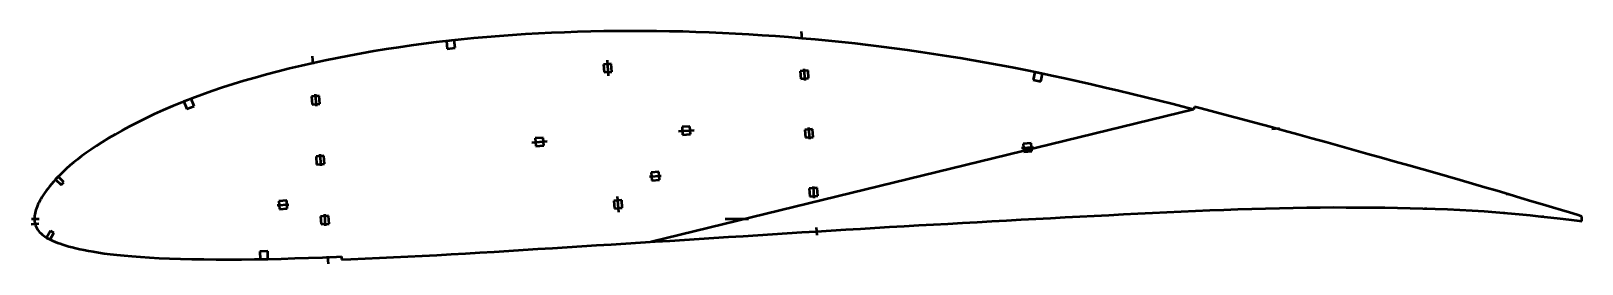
# Model space of a CAD drawing. Header units: metres. Extents: x -297 to 495, y -23 to 96.
import ezdxf

# ---------------------------------------------------------------- set-up
doc = ezdxf.new("R2010")
doc.units = ezdxf.units.M
for name, color, linetype, lineweight in [('FoilLayer', 1, 'Continuous', 50), ('StringerLayer', 1, 'Continuous', 50), ('SubLayer', 1, 'Continuous', 50)]:
    doc.layers.add(name, color=color, linetype=linetype, lineweight=lineweight)

msp = doc.modelspace()

# ---------------------------------------------------------------- linework, layer by layer
at = {"layer": 'FoilLayer'}
for p, q in [((-24.71, 95.21), (-31.38, 94.93)), ((-18.02, 95.44), (-24.71, 95.21)), ((-11.31, 95.62), (-18.02, 95.44)), ((-4.6, 95.76), (-11.31, 95.62)), ((2.11, 95.85), (-4.6, 95.76)), ((8.83, 95.9), (2.11, 95.85)), ((15.55, 95.89), (8.83, 95.9)), ((22.27, 95.84), (15.55, 95.89)), ((28.99, 95.73), (22.27, 95.84)), ((35.72, 95.58), (28.99, 95.73)), ((42.46, 95.38), (35.72, 95.58)), ((49.2, 95.14), (42.46, 95.38)), ((55.94, 94.84), (49.2, 95.14)), ((-109.48, 87.56), (-115.83, 86.58)), ((-103.11, 88.49), (-109.48, 87.56)), ((-96.72, 89.35), (-103.11, 88.49)), ((-90.3, 90.16), (-96.72, 89.35)), ((-83.88, 90.92), (-90.3, 90.16)), ((-77.44, 91.61), (-83.88, 90.92)), ((-70.98, 92.24), (-77.44, 91.61)), ((-64.48, 92.81), (-70.98, 92.24)), ((-57.92, 93.33), (-64.48, 92.81)), ((-51.33, 93.8), (-57.92, 93.33)), ((-44.7, 94.22), (-51.33, 93.8)), ((-38.05, 94.6), (-44.7, 94.22)), ((-31.38, 94.93), (-38.05, 94.6)), ((62.7, 94.51), (55.94, 94.84)), ((69.46, 94.12), (62.7, 94.51)), ((76.23, 93.69), (69.46, 94.12)), ((83.01, 93.21), (76.23, 93.69)), ((89.79, 92.69), (83.01, 93.21)), ((96.58, 92.12), (89.79, 92.69)), ((103.38, 91.52), (96.58, 92.12)), ((110.16, 90.87), (103.38, 91.52)), ((116.94, 90.19), (110.16, 90.87)), ((123.71, 89.46), (116.94, 90.19)), ((130.45, 88.69), (123.71, 89.46)), ((137.18, 87.87), (130.45, 88.69)), ((143.9, 87.01), (137.18, 87.87)), ((-153.12, 79.52), (-159.16, 78.14)), ((-147.02, 80.84), (-153.12, 79.52)), ((-140.87, 82.1), (-147.02, 80.84)), ((-134.67, 83.31), (-140.87, 82.1)), ((-128.43, 84.45), (-134.67, 83.31)), ((-122.15, 85.55), (-128.43, 84.45)), ((-115.83, 86.58), (-122.15, 85.55)), ((150.61, 86.1), (143.9, 87.01)), ((157.32, 85.15), (150.61, 86.1)), ((164.02, 84.16), (157.32, 85.15)), ((170.7, 83.12), (164.02, 84.16)), ((177.38, 82.03), (170.7, 83.12)), ((184.05, 80.9), (177.38, 82.03)), ((190.72, 79.72), (184.05, 80.9)), ((197.39, 78.48), (190.72, 79.72)), ((-182.77, 72.04), (-188.47, 70.4)), ((-176.96, 73.64), (-182.77, 72.04)), ((-171.08, 75.2), (-176.96, 73.64)), ((-165.14, 76.71), (-171.08, 75.2)), ((-159.16, 78.14), (-165.14, 76.71)), ((204.08, 77.21), (197.39, 78.48)), ((210.78, 75.88), (204.08, 77.21)), ((217.49, 74.51), (210.78, 75.88)), ((224.22, 73.09), (217.49, 74.51)), ((230.97, 71.62), (224.22, 73.09)), ((237.75, 70.1), (230.97, 71.62)), ((-204.84, 65.18), (-210.07, 63.33)), ((-199.5, 66.98), (-204.84, 65.18)), ((-194.05, 68.72), (-199.5, 66.98)), ((-188.47, 70.4), (-194.05, 68.72)), ((244.58, 68.54), (237.75, 70.1)), ((251.46, 66.93), (244.58, 68.54)), ((258.39, 65.28), (251.46, 66.93)), ((265.34, 63.62), (258.39, 65.28)), ((272.29, 61.92), (265.34, 63.62)), ((-225.03, 57.48), (-229.75, 55.44)), ((-220.17, 59.47), (-225.03, 57.48)), ((-215.18, 61.43), (-220.17, 59.47)), ((-210.07, 63.33), (-215.18, 61.43)), ((296.7, 55.77), (19.81, -11.76)), ((279.25, 60.21), (272.29, 61.92)), ((286.21, 58.46), (279.25, 60.21)), ((293.18, 56.68), (286.21, 58.46)), ((296.7, 55.77), (293.18, 56.68)), ((297.08, 57.23), (296.7, 55.77)), ((300.55, 56.33), (297.08, 57.23)), ((307.56, 54.5), (300.55, 56.33)), ((-242.95, 49.21), (-246.97, 47.15)), ((-238.72, 51.3), (-242.95, 49.21)), ((-234.32, 53.38), (-238.72, 51.3)), ((-229.75, 55.44), (-234.32, 53.38)), ((314.59, 52.64), (307.56, 54.5)), ((321.63, 50.76), (314.59, 52.64)), ((328.69, 48.86), (321.63, 50.76)), ((335.77, 46.93), (328.69, 48.86)), ((-257.73, 41.12), (-260.88, 39.18)), ((-254.37, 43.09), (-257.73, 41.12)), ((-250.78, 45.1), (-254.37, 43.09)), ((-246.97, 47.15), (-250.78, 45.1)), ((342.89, 44.99), (335.77, 46.93)), ((350.01, 43.03), (342.89, 44.99)), ((357.15, 41.05), (350.01, 43.03)), ((364.28, 39.07), (357.15, 41.05)), ((-271.41, 31.96), (-273.58, 30.31)), ((-269.07, 33.68), (-271.41, 31.96)), ((-266.54, 35.46), (-269.07, 33.68)), ((-263.81, 37.29), (-266.54, 35.46)), ((-260.88, 39.18), (-263.81, 37.29)), ((371.42, 37.08), (364.28, 39.07)), ((378.55, 35.08), (371.42, 37.08)), ((385.67, 33.08), (378.55, 35.08)), ((392.73, 31.1), (385.67, 33.08)), ((-280.67, 24.23), (-282.12, 22.83)), ((-279.11, 25.68), (-280.67, 24.23)), ((-277.41, 27.17), (-279.11, 25.68)), ((-275.57, 28.71), (-277.41, 27.17)), ((-273.58, 30.31), (-275.57, 28.71)), ((399.71, 29.14), (392.73, 31.1)), ((406.58, 27.2), (399.71, 29.14)), ((413.33, 25.31), (406.58, 27.2)), ((419.96, 23.42), (413.33, 25.31)), ((-287.86, 16.51), (-288.75, 15.36)), ((-286.89, 17.69), (-287.86, 16.51)), ((-285.84, 18.91), (-286.89, 17.69)), ((-284.69, 20.17), (-285.84, 18.91)), ((-283.46, 21.48), (-284.69, 20.17)), ((-282.12, 22.83), (-283.46, 21.48)), ((426.49, 21.55), (419.96, 23.42)), ((432.91, 19.66), (426.49, 21.55)), ((439.26, 17.8), (432.91, 19.66)), ((445.52, 16.02), (439.26, 17.8)), ((451.73, 14.21), (445.52, 16.02)), ((-293.29, 8.18), (-293.72, 7.28)), ((-292.81, 9.1), (-293.29, 8.18)), ((-292.26, 10.08), (-292.81, 9.1)), ((-291.67, 11.09), (-292.26, 10.08)), ((-291.03, 12.11), (-291.67, 11.09)), ((-290.34, 13.16), (-291.03, 12.11)), ((-289.58, 14.24), (-290.34, 13.16)), ((-288.75, 15.36), (-289.58, 14.24)), ((457.88, 12.39), (451.73, 14.21)), ((463.86, 10.62), (457.88, 12.39)), ((469.57, 8.92), (463.86, 10.62)), ((474.97, 7.32), (469.57, 8.92)), ((-295.54, 0.7), (-295.58, -0.05)), ((-295.47, 1.44), (-295.54, 0.7)), ((-295.35, 2.22), (-295.47, 1.44)), ((-295.2, 3.02), (-295.35, 2.22)), ((-295, 3.84), (-295.2, 3.02)), ((-294.76, 4.64), (-295, 3.84)), ((-294.45, 5.47), (-294.76, 4.64)), ((-294.1, 6.36), (-294.45, 5.47)), ((-293.72, 7.28), (-294.1, 6.36)), ((216.12, -0.03), (223.6, 0.37)), ((223.6, 0.37), (231.07, 0.77)), ((231.07, 0.77), (238.53, 1.17)), ((238.53, 1.17), (245.97, 1.56)), ((245.97, 1.56), (253.39, 1.94)), ((253.39, 1.94), (260.82, 2.31)), ((260.82, 2.31), (268.26, 2.67)), ((268.26, 2.67), (275.69, 3.02)), ((275.69, 3.02), (283.08, 3.38)), ((283.08, 3.38), (290.42, 3.72)), ((290.42, 3.72), (297.7, 4.04)), ((297.7, 4.04), (304.96, 4.33)), ((304.96, 4.33), (312.19, 4.61)), ((312.19, 4.61), (319.35, 4.88)), ((319.35, 4.88), (326.43, 5.1)), ((326.43, 5.1), (333.48, 5.29)), ((333.48, 5.29), (340.51, 5.44)), ((340.51, 5.44), (347.52, 5.57)), ((347.52, 5.57), (354.47, 5.71)), ((354.47, 5.71), (361.28, 5.83)), ((361.28, 5.83), (367.97, 5.88)), ((367.97, 5.88), (374.63, 5.84)), ((374.63, 5.84), (381.3, 5.81)), ((381.3, 5.81), (387.9, 5.79)), ((387.9, 5.79), (394.41, 5.72)), ((394.41, 5.72), (400.9, 5.57)), ((400.9, 5.57), (407.37, 5.43)), ((407.37, 5.43), (413.77, 5.31)), ((413.77, 5.31), (420.07, 5.16)), ((420.07, 5.16), (426.36, 4.89)), ((426.36, 4.89), (432.68, 4.56)), ((432.68, 4.56), (438.98, 4.24)), ((438.98, 4.24), (445.11, 3.9)), ((445.11, 3.9), (451.12, 3.44)), ((451.12, 3.44), (457.1, 2.91)), ((457.1, 2.91), (462.97, 2.36)), ((462.97, 2.36), (468.65, 1.82)), ((468.65, 1.82), (474.05, 1.26)), ((474.05, 1.26), (479.17, 0.69)), ((479.99, 5.84), (474.97, 7.32)), ((479.17, 0.69), (483.97, 0.16)), ((484.59, 4.44), (479.99, 5.84)), ((483.97, 0.16), (488.42, -0.36)), ((488.81, 3.14), (484.59, 4.44)), ((492.7, 1.97), (488.81, 3.14)), ((495.13, 1.19), (492.7, 1.97)), ((495.07, -1.19), (495.13, 1.19)), ((-295.58, -0.05), (-295.57, -0.73)), ((-295.57, -0.73), (-295.52, -1.41)), ((-295.52, -1.41), (-295.41, -2.1)), ((-295.41, -2.1), (-295.24, -2.78)), ((-295.24, -2.78), (-295.01, -3.47)), ((-295.01, -3.47), (-294.72, -4.16)), ((-294.72, -4.16), (-294.36, -4.83)), ((-294.36, -4.83), (-293.95, -5.49)), ((-293.95, -5.49), (-293.46, -6.13)), ((-293.46, -6.13), (-292.91, -6.77)), ((-292.91, -6.77), (-292.28, -7.39)), ((-292.28, -7.39), (-291.6, -7.99)), ((74.07, -8.33), (81.57, -7.86)), ((81.57, -7.86), (89.07, -7.37)), ((89.07, -7.37), (96.55, -6.89)), ((96.55, -6.89), (104.03, -6.42)), ((104.03, -6.42), (111.51, -5.96)), ((111.51, -5.96), (118.98, -5.5)), ((118.98, -5.5), (126.45, -5.04)), ((126.45, -5.04), (133.91, -4.6)), ((133.91, -4.6), (141.36, -4.16)), ((141.36, -4.16), (148.81, -3.73)), ((148.81, -3.73), (156.26, -3.31)), ((156.26, -3.31), (163.73, -2.9)), ((163.73, -2.9), (171.21, -2.49)), ((171.21, -2.49), (178.7, -2.08)), ((178.7, -2.08), (186.19, -1.66)), ((186.19, -1.66), (193.68, -1.25)), ((193.68, -1.25), (201.16, -0.83)), ((201.16, -0.83), (208.64, -0.43)), ((208.64, -0.43), (216.12, -0.03)), ((488.42, -0.36), (492.53, -0.85)), ((492.53, -0.85), (495.07, -1.19)), ((-291.6, -7.99), (-290.85, -8.58)), ((-290.85, -8.58), (-290.05, -9.15)), ((-290.05, -9.15), (-289.18, -9.7)), ((-289.18, -9.7), (-288.24, -10.23)), ((-288.24, -10.23), (-287.23, -10.74)), ((-287.23, -10.74), (-286.14, -11.24)), ((-286.14, -11.24), (-284.98, -11.72)), ((-284.98, -11.72), (-283.74, -12.2)), ((-283.74, -12.2), (-282.41, -12.68)), ((-282.41, -12.68), (-281, -13.15)), ((-281, -13.15), (-279.5, -13.62)), ((-279.5, -13.62), (-277.9, -14.09)), ((-277.9, -14.09), (-276.19, -14.55)), ((-276.19, -14.55), (-274.36, -15)), ((-274.36, -15), (-272.39, -15.45)), ((-272.39, -15.45), (-270.26, -15.89)), ((-45.77, -15.87), (-38.32, -15.41)), ((-38.32, -15.41), (-30.86, -14.95)), ((-30.86, -14.95), (-23.39, -14.48)), ((-23.39, -14.48), (-15.9, -14)), ((-15.9, -14), (-8.4, -13.53)), ((-8.4, -13.53), (-0.9, -13.05)), ((-0.9, -13.05), (6.6, -12.59)), ((6.6, -12.59), (14.1, -12.12)), ((14.1, -12.12), (21.59, -11.65)), ((21.59, -11.65), (29.08, -11.18)), ((29.08, -11.18), (36.58, -10.7)), ((36.58, -10.7), (44.08, -10.22)), ((44.08, -10.22), (51.58, -9.75)), ((51.58, -9.75), (59.08, -9.28)), ((59.08, -9.28), (66.58, -8.81)), ((66.58, -8.81), (74.07, -8.33)), ((-270.26, -15.89), (-267.97, -16.33)), ((-267.97, -16.33), (-265.5, -16.77)), ((-265.5, -16.77), (-262.83, -17.21)), ((-262.83, -17.21), (-259.94, -17.64)), ((-259.94, -17.64), (-256.82, -18.05)), ((-256.82, -18.05), (-253.43, -18.44)), ((-253.43, -18.44), (-249.74, -18.8)), ((-249.74, -18.8), (-245.73, -19.14)), ((-245.73, -19.14), (-241.4, -19.47)), ((-241.4, -19.47), (-236.75, -19.77)), ((-236.75, -19.77), (-231.79, -20.03)), ((-231.79, -20.03), (-226.5, -20.25)), ((-226.5, -20.25), (-220.92, -20.43)), ((-220.92, -20.43), (-215.04, -20.57)), ((-215.04, -20.57), (-208.94, -20.68)), ((-208.94, -20.68), (-202.67, -20.76)), ((-202.67, -20.76), (-196.27, -20.79)), ((-196.27, -20.79), (-189.78, -20.77)), ((-189.78, -20.77), (-183.16, -20.68)), ((-183.16, -20.68), (-176.41, -20.54)), ((-176.41, -20.54), (-169.53, -20.37)), ((-169.53, -20.37), (-162.55, -20.17)), ((-162.55, -20.17), (-155.49, -19.94)), ((-155.49, -19.94), (-148.34, -19.68)), ((-148.34, -19.68), (-141.12, -19.4)), ((-141.12, -19.4), (-138.69, -19.31)), ((-138.69, -19.31), (-138.64, -20.8)), ((-138.64, -20.8), (-133.8, -20.61)), ((-133.8, -20.61), (-126.54, -20.32)), ((-126.54, -20.32), (-119.29, -20)), ((-119.29, -20), (-112.02, -19.65)), ((-112.02, -19.65), (-104.71, -19.28)), ((-104.71, -19.28), (-97.37, -18.9)), ((-97.37, -18.9), (-90.02, -18.51)), ((-90.02, -18.51), (-82.68, -18.11)), ((-82.68, -18.11), (-75.34, -17.69)), ((-75.34, -17.69), (-67.99, -17.26)), ((-67.99, -17.26), (-60.61, -16.8)), ((-60.61, -16.8), (-53.2, -16.33)), ((-53.2, -16.33), (-45.77, -15.87))]:
    msp.add_line(p, q, dxfattribs=at)
at = {"layer": 'StringerLayer'}
for p, q in [((-81.03, 91.22), (-85.01, 90.8)), ((-85.01, 90.8), (-84.58, 86.82)), ((-84.58, 86.82), (-80.6, 87.25)), ((-80.6, 87.25), (-81.03, 91.22)), ((215.59, 74.91), (214.76, 71)), ((219.5, 74.08), (215.59, 74.91)), ((218.68, 70.17), (219.5, 74.08)), ((214.76, 71), (218.68, 70.17)), ((-215.45, 61.32), (-219.17, 59.86)), ((-219.17, 59.86), (-217.71, 56.14)), ((-217.71, 56.14), (-213.99, 57.6)), ((-213.99, 57.6), (-215.45, 61.32)), ((-283.42, 21.52), (-284.79, 20.07)), ((-284.79, 20.07), (-281.89, 17.32)), ((-280.51, 18.77), (-283.42, 21.52)), ((-281.89, 17.32), (-280.51, 18.77)), ((-287.33, -6.15), (-289.29, -9.64)), ((-287.55, -10.62), (-285.58, -7.13)), ((-285.58, -7.13), (-287.33, -6.15)), ((-289.29, -9.64), (-287.55, -10.62)), ((-176.36, -16.54), (-180.36, -16.62)), ((-180.36, -16.62), (-180.28, -20.62)), ((-180.28, -20.62), (-176.28, -20.54)), ((-176.28, -20.54), (-176.36, -16.54))]:
    msp.add_line(p, q, dxfattribs=at)
at = {"layer": 'SubLayer'}
for p, q in [((96.18, 95.64), (96.49, 91.66)), ((-153.58, 82.98), (-153.28, 78.99)), ((-2.98, 80.94), (-2.37, 72.97)), ((-0.84, 79.1), (-4.82, 78.8)), ((-4.82, 78.8), (-4.52, 74.81)), ((-4.52, 74.81), (-0.53, 75.12)), ((-0.53, 75.12), (-0.84, 79.1)), ((99.71, 75.78), (95.73, 75.48)), ((95.73, 75.48), (96.03, 71.49)), ((96.03, 71.49), (100.02, 71.8)), ((97.64, 76.63), (98.1, 70.65)), ((100.02, 71.8), (99.71, 75.78)), ((-152.09, 63.57), (-151.63, 57.58)), ((-150.02, 62.72), (-154.01, 62.42)), ((-154.01, 62.42), (-153.7, 58.43)), ((-153.7, 58.43), (-149.71, 58.73)), ((-149.71, 58.73), (-150.02, 62.72)), ((-35.65, 41.43), (-39.63, 41.12)), ((-39.63, 41.12), (-39.33, 37.13)), ((-35.34, 37.44), (-35.65, 41.43)), ((33.5, 44.74), (41.47, 45.35)), ((39.33, 47.19), (35.34, 46.89)), ((35.34, 46.89), (35.65, 42.9)), ((35.65, 42.9), (39.63, 43.21)), ((39.63, 43.21), (39.33, 47.19)), ((102.02, 45.76), (98.04, 45.46)), ((98.04, 45.46), (98.34, 41.47)), ((98.34, 41.47), (102.33, 41.77)), ((99.95, 46.61), (100.41, 40.62)), ((102.33, 41.77), (102.02, 45.76)), ((336.62, 46), (340.61, 46.31)), ((-147.66, 32.1), (-151.65, 31.8)), ((-151.65, 31.8), (-151.34, 27.81)), ((-149.73, 32.95), (-149.27, 26.97)), ((-147.36, 28.12), (-147.66, 32.1)), ((-41.47, 38.97), (-33.5, 39.59)), ((-39.33, 37.13), (-35.34, 37.44)), ((208.85, 36.17), (214.83, 36.63)), ((213.68, 38.55), (209.69, 38.24)), ((209.69, 38.24), (210, 34.25)), ((210, 34.25), (213.98, 34.56)), ((213.98, 34.56), (213.68, 38.55)), ((-151.34, 27.81), (-147.36, 28.12)), ((23.51, 23.91), (19.52, 23.61)), ((23.81, 19.93), (23.51, 23.91)), ((418.59, 23.29), (418.89, 24.24)), ((18.68, 21.54), (24.66, 22)), ((19.52, 23.61), (19.83, 19.62)), ((19.83, 19.62), (23.81, 19.93)), ((102.26, 16.58), (102.72, 10.6)), ((-166.66, 9.28), (-170.65, 8.97)), ((-170.65, 8.97), (-170.34, 4.99)), ((-166.36, 5.29), (-166.66, 9.28)), ((4.52, 9.52), (0.53, 9.21)), ((0.53, 9.21), (0.84, 5.22)), ((2.98, 3.38), (2.37, 11.36)), ((4.82, 5.53), (4.52, 9.52)), ((104.33, 15.74), (100.35, 15.43)), ((100.35, 15.43), (100.65, 11.45)), ((100.65, 11.45), (104.64, 11.75)), ((104.64, 11.75), (104.33, 15.74)), ((457.01, 12.13), (457.32, 13.08)), ((-297.08, 0), (-293.08, 0)), ((-171.49, 6.9), (-165.51, 7.36)), ((-170.34, 4.99), (-166.36, 5.29)), ((-145.31, 1.49), (-149.3, 1.18)), ((-149.3, 1.18), (-148.99, -2.81)), ((-147.38, 2.33), (-146.92, -3.65)), ((-145, -2.5), (-145.31, 1.49)), ((0.84, 5.22), (4.82, 5.53)), ((57.42, 0), (69.34, 0)), ((415.27, 4.78), (415.33, 5.77)), ((455.21, 2.57), (455.28, 3.57)), ((475.13, 0.64), (475.19, 1.64)), ((476.19, 6.44), (476.53, 7.38)), ((-297.28, -2.78), (-293.29, -2.47)), ((-148.99, -2.81), (-145, -2.5)), ((103.88, -4.43), (104.19, -8.41)), ((-145.73, -19.08), (-145.42, -23.07))]:
    msp.add_line(p, q, dxfattribs=at)

doc.saveas('drawing.dxf')
